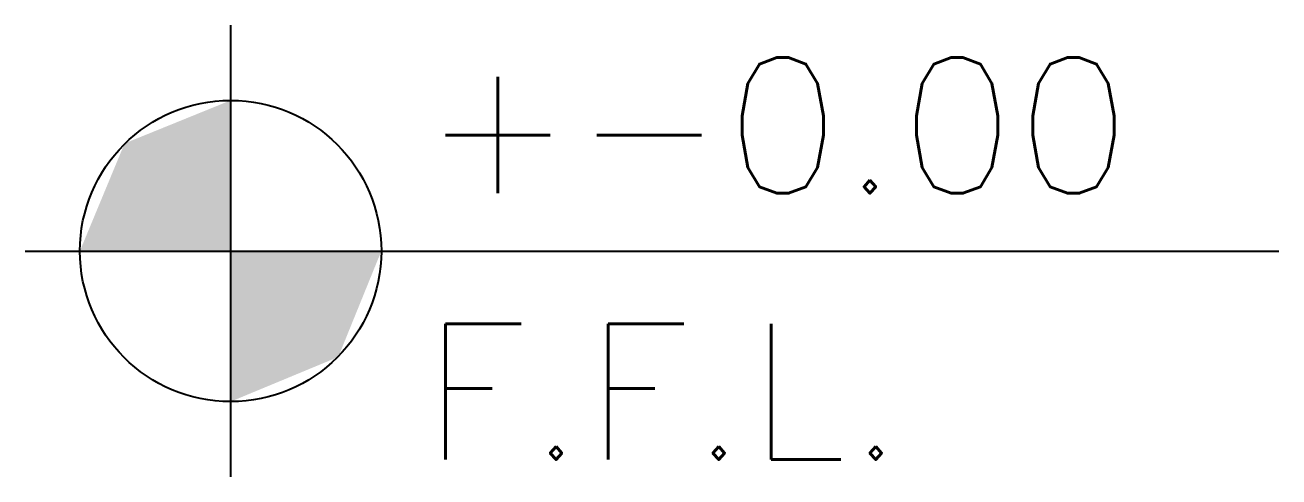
# Model space of a CAD drawing. Header units: inches. Extents: x 78 to 199, y 70 to 92.
# Drawn here: x 96.297 to 97.254, y 74.941 to 75.286 of the extents above; entities that cross this region are included whole.
import ezdxf
from ezdxf.enums import TextEntityAlignment as Align

# ---------------------------------------------------------------- set-up
doc = ezdxf.new("R2010")
doc.units = ezdxf.units.IN
doc.header["$MEASUREMENT"] = 0
doc.layers.add('GOLDCLADDING', color=7, linetype='Continuous', true_color=0xffc20a)
doc.styles.add('ROMANS', font='romans.shx')

# ---------------------------------------------------------------- blocks, each defined once
blk = doc.blocks.new('YJYJJYJTYJTY')
at = {"color": 252}
for p, q in [((1.21731, 2.40263, -0.07909), (1.21731, 2.05751, -0.07909)), ((1.0604, 2.23007, -0.07909), (2.01751, 2.23007, -0.07909))]:
    blk.add_line(p, q, dxfattribs=at)
blk.add_circle((1.21731, 2.23007, -0.07909), 0.11504, dxfattribs=at)
for points in [[(1.21731, 2.34511, -0.07909), (1.21731, 2.23007, -0.07909), (1.13637, 2.31223, -0.07909), (1.10227, 2.23007, -0.07909)], [(1.21731, 2.34511, -0.07909), (1.21731, 2.34511, -0.07909), (1.21731, 2.23007, -0.07909), (1.21731, 2.34511, -0.07909)], [(1.21731, 2.23007, -0.07909), (1.21731, 2.34511, -0.07909), (1.21731, 2.34511, -0.07909), (1.21731, 2.23007, -0.07909)], [(1.21731, 2.34511, -0.07909), (1.21731, 2.23007, -0.07909), (1.21731, 2.34511, -0.07909)], [(1.33235, 2.23007, -0.07909), (1.21731, 2.23007, -0.07909), (1.29947, 2.14913, -0.07909), (1.21731, 2.11503, -0.07909)]]:
    blk.add_solid(points, dxfattribs=at)
at = {"color": 252, "style": 'ROMANS'}
for p in [(4.77318, 7.30599, -0.07909), (-4.23063, 7.17384, -0.07909), (-4.30223, 3.77171, -0.07909), (1.36363, 2.24315, -0.07909)]:
    blk.add_attdef('ELEV', text='', height=0.10354, dxfattribs=at).set_placement(p, align=Align.BOTTOM_LEFT)
for p in [(4.77318, 7.23716, -0.07909), (-4.23063, 7.10502, -0.07909), (-4.30223, 3.70288, -0.07909), (1.36363, 2.17433, -0.07909)]:
    blk.add_attdef('LEVEL', text='', height=0.10354, dxfattribs=at).set_placement(p, align=Align.TOP_LEFT)

msp = doc.modelspace()

# ---------------------------------------------------------------- block references
at = {"layer": 'GOLDCLADDING'}
ref = msp.add_blockref('YJYJJYJTYJTY', (95.23646, 72.88351, 0.07909), dxfattribs=at)
ref.add_attrib('ELEV', '+-0.00', dxfattribs={"layer": '0', "color": 252, "height": 0.103536, "style": 'ROMANS'}).set_placement((96.60009, 75.12667, 0), align=Align.BOTTOM_LEFT)
ref.add_attrib('LEVEL', 'F.F.L.', dxfattribs={"layer": '0', "color": 252, "height": 0.103536, "style": 'ROMANS'}).set_placement((96.60009, 75.05785, 0), align=Align.TOP_LEFT)

doc.saveas('drawing.dxf')
